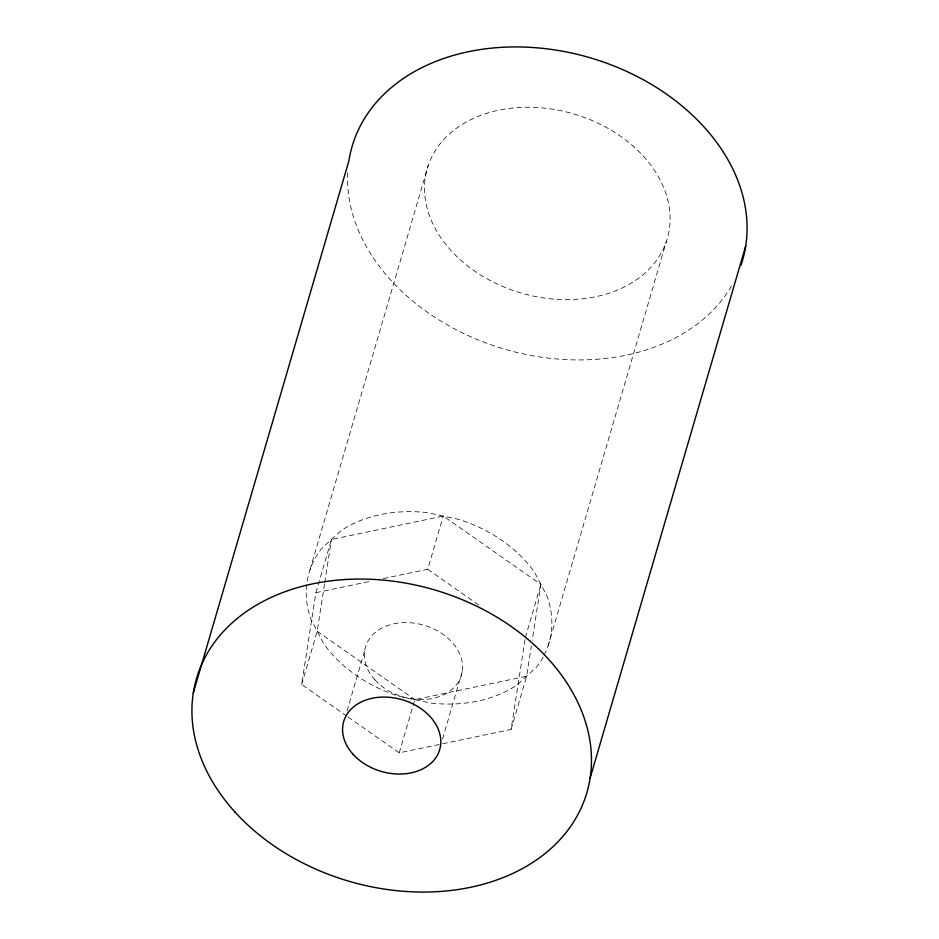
<?xml version="1.0" encoding="UTF-8"?>
<svg xmlns="http://www.w3.org/2000/svg" width="939" height="939" viewBox="0 0 939 939"><rect width="100%" height="100%" fill="white"/><g stroke="black" fill="none" stroke-linecap="round" stroke-linejoin="round"><path stroke-width="0.7" stroke-dasharray="4.7 3.52" d="M346.867 716.164L301.642 684.484L315.88 592.697L331.444 539.479L443.278 516.063L540.887 584.434L532.213 640.363M301.642 684.484L317.194 631.266L324.542 583.941M324.765 582.509L331.444 539.479M348.064 716.997L399.239 752.855L511.086 729.439L525.101 639.083M511.086 729.439L526.65 676.221L531.321 646.102M309.987 569.809L428.254 165.405M347.019 711.034L364.696 650.598M383.276 578.577L427.726 569.269L443.278 516.063M399.239 752.855L414.803 699.637L526.65 676.221M442.539 739.005L462.27 671.538M525.324 637.64L540.887 584.434M548.094 645.891L666.35 241.476A125.016 93.337 16.3 0 0 513.891 107.891A125.016 93.337 16.3 0 0 461.659 260.96A125.016 93.337 16.3 0 0 666.35 241.476M315.88 592.697L371.797 580.983M427.726 569.269L480.099 605.96M317.194 631.266L414.803 699.637M544.162 655.164A125.016 93.337 16.3 0 0 547.226 596.605L534.549 572.262A125.016 93.337 16.3 0 0 459.206 519.478L427.362 512.647A125.016 93.337 16.3 0 0 341.021 530.723L321.854 548.235A125.016 93.337 16.3 0 0 310.856 619.094L323.532 643.45A125.016 93.337 16.3 0 0 398.887 696.222L430.719 703.053A125.016 93.337 16.3 0 0 517.06 684.977L536.228 667.465A125.016 93.337 16.3 0 0 543.493 656.455M731.493 286.019A203.352 151.825 16.3 0 1 502.764 348.592A203.352 151.825 16.3 0 1 347.794 170.757M374.919 679.848A50.002 37.337 16.3 0 0 459.124 680.763A50.002 37.337 16.3 0 0 406.411 622.58A50.002 37.337 16.3 0 0 374.919 679.848"/><path stroke-width="1.41" d="M193.293 692.982L348.897 160.862A203.352 151.825 16.3 0 1 583.589 55.941A203.352 151.825 16.3 0 1 740.953 265.314M590.103 778.138L745.707 246.018M353.134 754.346A50.002 37.337 16.3 0 0 437.339 755.261A50.002 37.337 16.3 0 0 384.626 697.078A50.002 37.337 16.3 0 0 353.134 754.346M234.891 811.942A203.352 151.825 16.3 0 0 577.297 815.674A203.352 151.825 16.3 0 0 362.912 579.07A203.352 151.825 16.3 0 0 234.891 811.942"/></g></svg>
